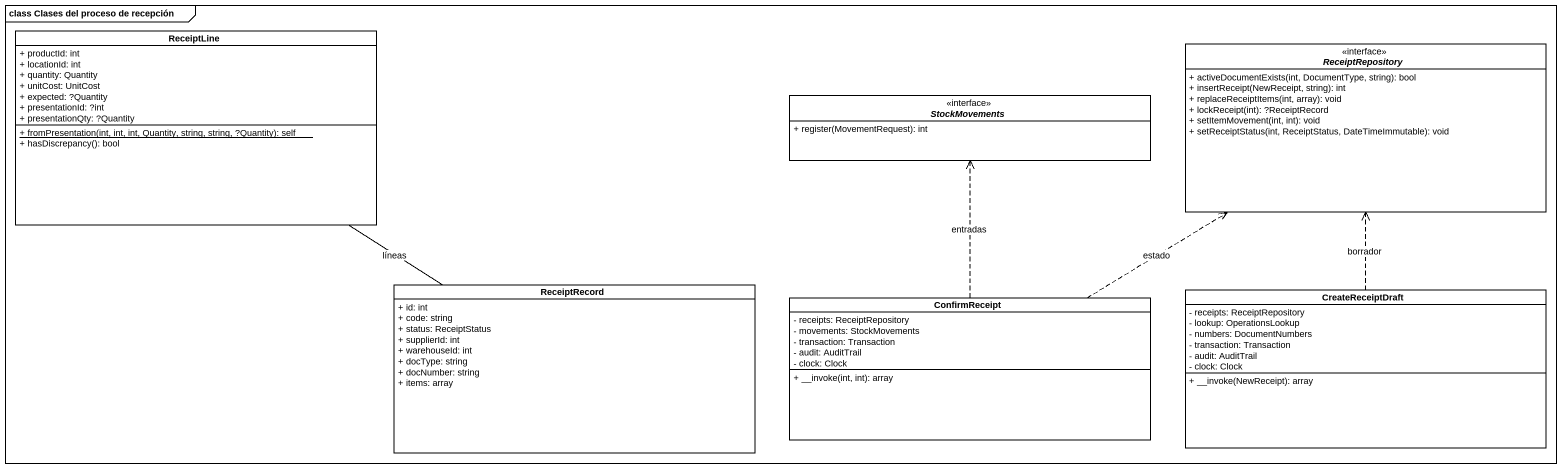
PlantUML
@startuml
mainframe class Clases del proceso de recepción
hide circle
hide empty members
skinparam classAttributeIconSize 0
class ReceiptLine {
  + productId: int
  + locationId: int
  + quantity: Quantity
  + unitCost: UnitCost
  + expected: ?Quantity
  + presentationId: ?int
  + presentationQty: ?Quantity
  {static} + fromPresentation(int, int, int, Quantity, string, string, ?Quantity): self
  + hasDiscrepancy(): bool
}
interface ReceiptRepository {
  + activeDocumentExists(int, DocumentType, string): bool
  + insertReceipt(NewReceipt, string): int
  + replaceReceiptItems(int, array): void
  + lockReceipt(int): ?ReceiptRecord
  + setItemMovement(int, int): void
  + setReceiptStatus(int, ReceiptStatus, DateTimeImmutable): void
}
interface StockMovements {
  + register(MovementRequest): int
}
class ReceiptRecord {
  + id: int
  + code: string
  + status: ReceiptStatus
  + supplierId: int
  + warehouseId: int
  + docType: string
  + docNumber: string
  + items: array
}
class CreateReceiptDraft {
  - receipts: ReceiptRepository
  - lookup: OperationsLookup
  - numbers: DocumentNumbers
  - transaction: Transaction
  - audit: AuditTrail
  - clock: Clock
  + __invoke(NewReceipt): array
}
class ConfirmReceipt {
  - receipts: ReceiptRepository
  - movements: StockMovements
  - transaction: Transaction
  - audit: AuditTrail
  - clock: Clock
  + __invoke(int, int): array
}
ReceiptRecord -up- ReceiptLine : líneas
CreateReceiptDraft .up.> ReceiptRepository : borrador
ConfirmReceipt .up.> ReceiptRepository : estado
ConfirmReceipt .up.> StockMovements : entradas
@enduml
